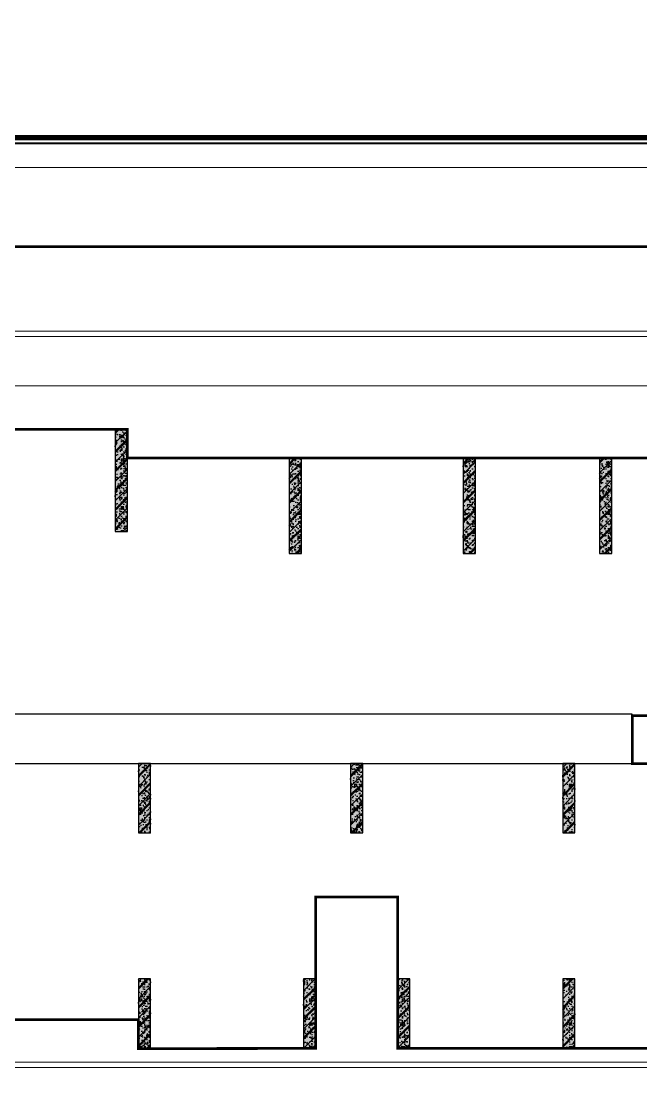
# Model space of a CAD drawing. Header units: millimetres. Extents: x 379264 to 1158416, y -283062 to 356890.
# Drawn here: x 934548 to 935002, y -25800 to -25022 of the extents above; entities that cross this region are included whole.
import ezdxf

# ---------------------------------------------------------------- set-up
doc = ezdxf.new("R2010")
doc.units = ezdxf.units.MM
for name, pattern in [('CENTER', [2, 1.25, -0.25, 0.25, -0.25]), ('keyplan TANG 1$0$Ranh dat$0$HTT Divide', [18, 10, -2, 1, -2, 1, -2]), ('keyplan TANG 1$0$Ranh dat$0$HTT Hidden 21', [3, 2, -1])]:
    doc.linetypes.add(name, pattern=pattern)
for name, color, linetype in [('12PM. GRID', 8, 'CENTER'), ('BLOCK C - CHI TIET THANG 7 - 15T$0$DnW', 20, 'Continuous'), ('keyplan TANG 1$0$MB_Cot tang 1$0$Concrete Hatch', 250, 'Continuous'), ('keyplan TANG 1$0$MB_Cot tang 1$0$Concrete Line', 250, 'Continuous'), ('keyplan TANG 1$0$MB_Cot tang 1$0$Concrete Solid', 250, 'Continuous'), ('keyplan TANG 1$0$mb_unitmix twa 1-20$0$Net thay Tran', 250, 'Continuous')]:
    doc.layers.add(name, color=color, linetype=linetype)
for name, color, linetype, lineweight in [('keyplan TANG 1$0$Hatch vat lieu', 250, 'Continuous', 5), ('keyplan TANG 1$0$Net cat Tuong', 250, 'Continuous', 40), ('keyplan TANG 1$0$Net Thay khac', 250, 'Continuous', 15), ('keyplan TANG 1$0$Net thay Tuong', 250, 'Continuous', 20), ('keyplan TANG 1$0$Ranh dat$0$CGXD', 250, 'keyplan TANG 1$0$Ranh dat$0$HTT Hidden 21', 40), ('keyplan TANG 1$0$Ranh dat$0$Ranh dat', 250, 'keyplan TANG 1$0$Ranh dat$0$HTT Divide', 40)]:
    doc.layers.add(name, color=color, linetype=linetype, lineweight=lineweight)

# ---------------------------------------------------------------- blocks, each defined once
blk = doc.blocks.new('*U1398')
at = {"layer": 'keyplan TANG 1$0$MB_Cot tang 1$0$Concrete Hatch'}
h = blk.add_hatch(dxfattribs=at)
h.set_pattern_fill('CONCRETE', color=256, scale=50, style=0, pattern_type=2)
h.set_pattern_definition([(45, (100, -3500), (-176.7766952966369, 176.7766952966369), []), (45, (100, -3450), (-353.5533905932737, 353.5533905932738), []), (49.99999999999999, (100, -3500), (358.6300913003767, -31.37606749129755), [37.5, -412.5]), (355, (100, -3500), (-69.3756668065, 376.0960668500059), [30, -330]), (100.4514, (129.88584, -3502.61467), (289.2546908570108, 344.7197710304768), [31.870095, -350.571056]), (46.18420000000001, (100, -3400), (533.6205243128222, -82.75950716450905), [56.25, -618.75]), (96.6356, (144.4683725, -3406.8966535), (467.3313527743517, 487.0589354502209), [47.805144, -525.8565]), (351.1842, (100, -3400), (467.3309725668136, 487.0593004626623), [45, -495]), (21, (150, -3425), (298.4535260592309, -201.3094453326694), [37.5, -412.5]), (326.0000000000001, (150, -3425), (121.6576659607909, 362.5750225234265), [30, -330]), (71.4514, (174.8711165, -3441.775803), (420.111314290745, 161.2652483549762), [31.870095, -350.571056]), (37.50000000000001, (100, -3500), (6.079927658645334, 166.4469269156558), [0, -326, 0, -335, 0, -331.25]), (7.499999999999999, (100, -3500), (131.5347687210743, 197.2058559411801), [0, -191, 0, -318.5, 0, -126.25]), (327.5, (-11.5, -3500), (266.9112180862045, -11.2774358671899), [0, -125, 0, -390, 0, -517.5]), (317.5, (-61.5, -3500), (291.5930846711931, 50.05249116615882), [0, -162.5, 0, -259, 0, -367.5]), (0, (275, -3325), (0, 875), [87.5, -787.5]), (0, (537.5, -3150), (0, 875), [87.5, -787.5]), (0, (362.5, -2800), (0, 875), [87.5, -350, 87.5, -350]), (90, (275, -3325), (-875, 5.35782974626967e-14), [87.5, -787.5]), (90, (362.5, -2800), (-875, 5.35782974626967e-14), [87.5, -787.5]), (90, (625, -3150), (-875, 5.35782974626967e-14), [87.5, -787.5]), (90, (800, -2887.5), (-875, 5.35782974626967e-14), [87.5, -787.5]), (135, (362.5, -3325), (-875.016357447105, 8.881784197001252e-14), [123.76, -1113.7]), (135, (450, -2800), (-875.016357447105, 8.881784197001252e-14), [123.76, -1113.7]), (45, (537.5, -3150), (8.881784197001252e-14, 875.016357447105), [123.76, -247.485, 123.76, -742.455]), (0, (-75, -3500), (87.5, 87.5), [-175, 0])])
h.paths.add_polyline_path([(-150, 150), (-150, -3600), (300, -3600), (300, 150)])
at = {"layer": 'keyplan TANG 1$0$MB_Cot tang 1$0$Concrete Solid'}
blk.add_hatch(color=256, dxfattribs=at).paths.add_polyline_path([(-150, 150), (-150, -3600), (300, -3600), (300, 150)])
at = {"layer": 'keyplan TANG 1$0$MB_Cot tang 1$0$Concrete Line'}
blk.add_lwpolyline([(-150, 150), (-150, -3600), (300, -3600), (300, 150)], close=True, dxfattribs=at)
blk = doc.blocks.new('*U1404')
at = {"layer": 'keyplan TANG 1$0$MB_Cot tang 1$0$Concrete Hatch'}
h = blk.add_hatch(dxfattribs=at)
h.set_pattern_fill('CONCRETE', color=256, scale=50, style=0, pattern_type=2)
h.set_pattern_definition([(45, (100, -3250), (-176.7766952966369, 176.7766952966369), []), (45, (100, -3200), (-353.5533905932737, 353.5533905932738), []), (49.99999999999999, (100, -3250), (358.6300913003767, -31.37606749129755), [37.5, -412.5]), (355, (100, -3250), (-69.3756668065, 376.0960668500059), [30, -330]), (100.4514, (129.88584, -3252.614669999999), (289.2546908570108, 344.7197710304768), [31.870095, -350.571056]), (46.18420000000001, (100, -3150), (533.6205243128222, -82.75950716450905), [56.25, -618.75]), (96.6356, (144.4683725, -3156.8966535), (467.3313527743517, 487.0589354502209), [47.805144, -525.8565]), (351.1842, (100, -3150), (467.3309725668136, 487.0593004626623), [45, -495]), (21, (150, -3175), (298.4535260592309, -201.3094453326694), [37.5, -412.5]), (326.0000000000001, (150, -3175), (121.6576659607909, 362.5750225234265), [30, -330]), (71.4514, (174.8711165, -3191.775803), (420.111314290745, 161.2652483549762), [31.870095, -350.571056]), (37.50000000000001, (100, -3250), (6.079927658645334, 166.4469269156558), [0, -326, 0, -335, 0, -331.25]), (7.499999999999999, (100, -3250), (131.5347687210743, 197.2058559411801), [0, -191, 0, -318.5, 0, -126.25]), (327.5, (-11.5, -3250), (266.9112180862045, -11.2774358671899), [0, -125, 0, -390, 0, -517.5]), (317.5, (-61.5, -3250), (291.5930846711931, 50.05249116615882), [0, -162.5, 0, -259, 0, -367.5]), (0, (275, -3075), (0, 875), [87.5, -787.5]), (0, (537.5, -2900), (0, 875), [87.5, -787.5]), (0, (362.5, -2550), (0, 875), [87.5, -350, 87.5, -350]), (90, (275, -3075), (-875, 5.35782974626967e-14), [87.5, -787.5]), (90, (362.5, -2550), (-875, 5.35782974626967e-14), [87.5, -787.5]), (90, (625, -2900), (-875, 5.35782974626967e-14), [87.5, -787.5]), (90, (800, -2637.5), (-875, 5.35782974626967e-14), [87.5, -787.5]), (135, (362.5, -3075), (-875.016357447105, 8.881784197001252e-14), [123.76, -1113.7]), (135, (450, -2550), (-875.016357447105, 8.881784197001252e-14), [123.76, -1113.7]), (45, (537.5, -2900), (8.881784197001252e-14, 875.016357447105), [123.76, -247.485, 123.76, -742.455]), (0, (-75, -3250), (87.5, 87.5), [-175, 0])])
h.paths.add_polyline_path([(-150, 150), (-150, -3350), (300, -3350), (300, 150)])
at = {"layer": 'keyplan TANG 1$0$MB_Cot tang 1$0$Concrete Solid'}
blk.add_hatch(color=256, dxfattribs=at).paths.add_polyline_path([(-150, 150), (-150, -3350), (300, -3350), (300, 150)])
at = {"layer": 'keyplan TANG 1$0$MB_Cot tang 1$0$Concrete Line'}
blk.add_lwpolyline([(-150, 150), (-150, -3350), (300, -3350), (300, 150)], close=True, dxfattribs=at)
blk = doc.blocks.new('*U1378')
at = {"layer": 'keyplan TANG 1$0$MB_Cot tang 1$0$Concrete Hatch'}
h = blk.add_hatch(dxfattribs=at)
h.set_pattern_fill('CONCRETE', color=256, scale=50, style=0, pattern_type=2)
h.set_pattern_definition([(45, (-100, -2300), (-176.7766952966369, 176.7766952966369), []), (45, (-100, -2250), (-353.5533905932737, 353.5533905932738), []), (49.99999999999999, (-100, -2300), (358.6300913003767, -31.37606749129755), [37.5, -412.5]), (355, (-100, -2300), (-69.3756668065, 376.0960668500059), [30, -330]), (100.4514, (-70.11416, -2302.614669999999), (289.2546908570108, 344.7197710304768), [31.870095, -350.571056]), (46.18420000000001, (-100, -2200), (533.6205243128222, -82.75950716450905), [56.25, -618.75]), (96.6356, (-55.53162750000001, -2206.8966535), (467.3313527743517, 487.0589354502209), [47.805144, -525.8565]), (351.1842, (-100, -2200), (467.3309725668136, 487.0593004626623), [45, -495]), (21, (-50, -2225), (298.4535260592309, -201.3094453326694), [37.5, -412.5]), (326.0000000000001, (-50, -2225), (121.6576659607909, 362.5750225234265), [30, -330]), (71.4514, (-25.1288835, -2241.775803), (420.111314290745, 161.2652483549762), [31.870095, -350.571056]), (37.50000000000001, (-100, -2300), (6.079927658645334, 166.4469269156558), [0, -326, 0, -335, 0, -331.25]), (7.499999999999999, (-100, -2300), (131.5347687210743, 197.2058559411801), [0, -191, 0, -318.5, 0, -126.25]), (327.5, (-211.5, -2300), (266.9112180862045, -11.2774358671899), [0, -125, 0, -390, 0, -517.5]), (317.5, (-261.5, -2300), (291.5930846711931, 50.05249116615882), [0, -162.5, 0, -259, 0, -367.5]), (0, (75, -2125), (0, 875), [87.5, -787.5]), (0, (337.5, -1950), (0, 875), [87.5, -787.5]), (0, (162.5, -1600), (0, 875), [87.5, -350, 87.5, -350]), (90, (75, -2125), (-875, 5.35782974626967e-14), [87.5, -787.5]), (90, (162.5, -1600), (-875, 5.35782974626967e-14), [87.5, -787.5]), (90, (425, -1950), (-875, 5.35782974626967e-14), [87.5, -787.5]), (90, (600, -1687.5), (-875, 5.35782974626967e-14), [87.5, -787.5]), (135, (162.5, -2125), (-875.016357447105, 8.881784197001252e-14), [123.76, -1113.7]), (135, (250, -1600), (-875.016357447105, 8.881784197001252e-14), [123.76, -1113.7]), (45, (337.5, -1950), (8.881784197001252e-14, 875.016357447105), [123.76, -247.485, 123.76, -742.455]), (0, (-275, -2300), (87.5, 87.5), [-175, 0])])
h.paths.add_polyline_path([(-250, 150), (-250, -2400), (200, -2400), (200, 150)])
at = {"layer": 'keyplan TANG 1$0$MB_Cot tang 1$0$Concrete Solid'}
blk.add_hatch(color=256, dxfattribs=at).paths.add_polyline_path([(-250, 150), (-250, -2400), (200, -2400), (200, 150)])
at = {"layer": 'keyplan TANG 1$0$MB_Cot tang 1$0$Concrete Line'}
blk.add_lwpolyline([(-250, 150), (-250, -2400), (200, -2400), (200, 150)], close=True, dxfattribs=at)
blk = doc.blocks.new('*U1380')
at = {"layer": 'keyplan TANG 1$0$MB_Cot tang 1$0$Concrete Hatch'}
h = blk.add_hatch(dxfattribs=at)
h.set_pattern_fill('CONCRETE', color=256, scale=50, style=0, pattern_type=2)
h.set_pattern_definition([(45, (0, -2300), (-176.7766952966369, 176.7766952966369), []), (45, (0, -2250), (-353.5533905932737, 353.5533905932738), []), (49.99999999999999, (0, -2300), (358.6300913003767, -31.37606749129755), [37.5, -412.5]), (355, (0, -2300), (-69.3756668065, 376.0960668500059), [30, -330]), (100.4514, (29.88584, -2302.614669999999), (289.2546908570108, 344.7197710304768), [31.870095, -350.571056]), (46.18420000000001, (0, -2200), (533.6205243128222, -82.75950716450905), [56.25, -618.75]), (96.6356, (44.46837249999999, -2206.8966535), (467.3313527743517, 487.0589354502209), [47.805144, -525.8565]), (351.1842, (0, -2200), (467.3309725668136, 487.0593004626623), [45, -495]), (21, (50, -2225), (298.4535260592309, -201.3094453326694), [37.5, -412.5]), (326.0000000000001, (50, -2225), (121.6576659607909, 362.5750225234265), [30, -330]), (71.4514, (74.8711165, -2241.775803), (420.111314290745, 161.2652483549762), [31.870095, -350.571056]), (37.50000000000001, (0, -2300), (6.079927658645334, 166.4469269156558), [0, -326, 0, -335, 0, -331.25]), (7.499999999999999, (0, -2300), (131.5347687210743, 197.2058559411801), [0, -191, 0, -318.5, 0, -126.25]), (327.5, (-111.5, -2300), (266.9112180862045, -11.2774358671899), [0, -125, 0, -390, 0, -517.5]), (317.5, (-161.5, -2300), (291.5930846711931, 50.05249116615882), [0, -162.5, 0, -259, 0, -367.5]), (0, (175, -2125), (0, 875), [87.5, -787.5]), (0, (437.5, -1950), (0, 875), [87.5, -787.5]), (0, (262.5, -1600), (0, 875), [87.5, -350, 87.5, -350]), (90, (175, -2125), (-875, 5.35782974626967e-14), [87.5, -787.5]), (90, (262.5, -1600), (-875, 5.35782974626967e-14), [87.5, -787.5]), (90, (525, -1950), (-875, 5.35782974626967e-14), [87.5, -787.5]), (90, (700, -1687.5), (-875, 5.35782974626967e-14), [87.5, -787.5]), (135, (262.5, -2125), (-875.016357447105, 8.881784197001252e-14), [123.76, -1113.7]), (135, (350, -1600), (-875.016357447105, 8.881784197001252e-14), [123.76, -1113.7]), (45, (437.5, -1950), (8.881784197001252e-14, 875.016357447105), [123.76, -247.485, 123.76, -742.455]), (0, (-175, -2300), (87.5, 87.5), [-175, 0])])
h.paths.add_polyline_path([(-200, 150), (-200, -2400), (250, -2400), (250, 150)])
at = {"layer": 'keyplan TANG 1$0$MB_Cot tang 1$0$Concrete Solid'}
blk.add_hatch(color=256, dxfattribs=at).paths.add_polyline_path([(-200, 150), (-200, -2400), (250, -2400), (250, 150)])
at = {"layer": 'keyplan TANG 1$0$MB_Cot tang 1$0$Concrete Line'}
blk.add_lwpolyline([(-200, 150), (-200, -2400), (250, -2400), (250, 150)], close=True, dxfattribs=at)
blk = doc.blocks.new('keyplan TANG 1')
at = {"color": 7, "const_width": 100}
for points in [[(-1.546140993013978e-11, 117100.0000055773), (-1.546140993013978e-11, 131300.0000067214), (4750.00000000003, 131300.0000067214), (4750.00000000003, 129900.0000055773), (5550.000000476677, 129900.0000055773), (5550.000000800704, 132900.0000054705), (0, 132900.0000060702), (1.818989403545856e-12, 139400.0000055773), (1048.454607184307, 139400.0000051688), (1048.454607184307, 145450.0000054775), (1.818989403545856e-12, 145450.0000054775), (5.238689482212067e-10, 152850.0000055773), (10451.54538405166, 152850), (10451.54538405166, 148053.9493002184), (12251.54538405216, 148053.9493002184), (12251.54538405216, 153300.0000023323), (18750.00000000052, 153300.0000023322), (18750.00000000055, 147750.0000015316), (21750, 147750.0000015316), (21750, 153300.0000052502), (28250.00000010683, 153300.0000052502), (28250.00000210659, 152250.0000053497), (53250, 152249.9999999999)], [(51849.22730582915, 142850.0000023286), (46749.99999999988, 142800.0000000003), (46750.0000317989, 141044.2857124685), (51850, 141049.9999999999)], [(51848.45461165832, 130599.9999999999), (38149.99999999999, 130599.9999999999), (38149.99999999996, 136150.0000031281), (35150.00000010683, 136150.0000018544), (35150.00000010683, 130600.0000018544), (28650, 130599.9999999999), (28649.99999970043, 131649.9999994063), (23846.90922331624, 131649.9999994063), (23850.00000000003, 140850.0000036549), (22550.00000000003, 140829.5533258049), (22550.00000000003, 132250.0000023285), (22696.90922331624, 132250.0000055772), (22700.00000000001, 125550.0000054775)]]:
    blk.add_lwpolyline(points, dxfattribs=at)
at = {"layer": 'keyplan TANG 1$0$Hatch vat lieu'}
blk.add_lwpolyline([(57150, 145400.0000146566), (57150, 133099.9999999998, -0.414213562373095), (54150, 130099.9999999998), (23846.90922331635, 130099.9999999998)], format="xyb", dxfattribs=at)
at = {"layer": 'keyplan TANG 1$0$mb_unitmix twa 1-20$0$Net thay Tran'}
blk.add_lwpolyline([(10450.0000065181, 147850.0000020646), (10449.99999999991, 95349.99999896024), (12249.99999342476, 95349.99999896024), (12249.99999342476, 141249.9999910947), (12450, 141249.9999910947), (12450, 141050), (46748.45462060507, 141049.9999999999), (46748.45462060507, 142849.9999999999), (12450, 142849.9999826836), (12450, 142649.9999826836), (12250, 142649.9999826836), (12250.00000651844, 147850.0000020646)], close=True, dxfattribs=at)
at = {"layer": 'keyplan TANG 1$0$Net cat Tuong'}
for p, q in [((-12366.92764274753, 83068.50567815138), (-12354.3062627773, 163998.168266699)), ((-12354.3062627773, 163998.168266699), (107549.0375790985, 163991.8171732624)), ((-12166.927645179725, 83068.4744871655), (-12154.33745298329, 163798.15767438195)), ((-12154.33745298329, 163798.15767438195), (107549.0269854099, 163791.81717354295)), ((107549.0269854099, 163791.81717354295), (107549.0322822542, 163891.81717340267)), ((107549.0375790985, 163991.8171732624), (107549.0322822542, 163891.81717340267)), ((-12366.92764274753, 83068.50567815138), (-12266.927643963627, 83068.49008265845)), ((-12166.927645179725, 83068.4744871655), (-12266.927643963627, 83068.49008265845))]:
    blk.add_line(p, q, dxfattribs=at)
at = {"layer": 'keyplan TANG 1$0$Net Thay khac'}
for points in [[(109548.9673141796, 168266.7429933658), (109549.0297976351, 165700.0127572885, -0.4142148965823947), (106749.0297976642, 162900.0000025232), (-4407.042123987427, 162900.0000025232)], [(62750.00000001115, 146099.9999999999), (62750.00000001115, 153400.0000025127, 0.4142135623737831), (59250.00000002266, 156900.0000025094), (1301.665388513698, 156900.0000025232, 0.414213562373095), (-5198.3346114863, 150400.0000025232), (-5198.334611486411, 82749.99999999988, 0.414213562373095), (-2198.334611486411, 79749.9999999999), (31332.59717774558, 79749.9999999999)], [(76849.99999999699, 145899.9999999999), (62549.9999999936, 145899.9999999999), (62550.00000001115, 153400.0000025131, 0.4142135623737835), (59250.00000002266, 156700.0000025094), (1301.665388513647, 156700.0000025232, 0.4142135623730949), (-4998.334611486301, 150400.0000025232), (-4998.334611486411, 82749.99999999988, 0.4142135623730965), (-2198.334611486411, 79949.99999999988), (31332.59717774558, 79949.9999999999)], [(57350, 145400.0000146566), (57350, 132899.9999999998, -0.414213562373095), (54350, 129899.9999999998), (23846.90922331635, 129899.9999999998)]]:
    blk.add_lwpolyline(points, format="xyb", dxfattribs=at)
at = {"layer": 'keyplan TANG 1$0$Net thay Tuong'}
blk.add_lwpolyline([(57349.99999999994, 145399.9999999999), (56150, 145399.9999999999), (56150, 154900.0000025529), (-869.9074867109593, 154900.0000025523)], dxfattribs=at)
at = {"layer": 'keyplan TANG 1$0$Ranh dat$0$CGXD', "ltscale": 0.1, "const_width": 99.99999999999987}
blk.add_lwpolyline([(-120672.6085753441, -1999.999999165535), (101549.9999992847, -1999.999999403954), (101552.6037964821, 159996.8385541439), (-8354.52076458931, 159998.1233597398), (-8358.646733760834, 83058.68978583813)], dxfattribs=at)
at = {"layer": 'keyplan TANG 1$0$Ranh dat$0$Ranh dat', "ltscale": 0.1, "const_width": 199.9999999999999}
blk.add_lwpolyline([(107552.6680879593, 163996.7684141397), (107549.8392677307, -11999.99999952316), (-120672.6085753441, -11999.99999928474), (-121036.9114780426, 70001.20354908705), (-12359.34739804268, 69993.09698444605), (-12354.30626320839, 163998.1701167822), (107552.6680879593, 163996.7684141397)], close=True, dxfattribs=at)
at = {"layer": 'keyplan TANG 1$0$MB_Cot tang 1$0$Concrete Line'}
for name, p in [('*U1398', (27950, 153150.0000052502)), ('*U1404', (34322.99999999977, 152099.9999999998)), ('*U1404', (40700, 152100.0000052502)), ('*U1404', (45700, 152100.0000052502)), ('*U1378', (28900, 140900.0000023287)), ('*U1378', (36675, 140900.0000023287)), ('*U1378', (44450, 140900.0000023288)), ('*U1378', (28900, 132999.9999999999)), ('*U1380', (34900, 133000.0000023287)), ('*U1378', (38400, 132999.9999999999)), ('*U1378', (44450, 132999.999999999))]:
    blk.add_blockref(name, p, dxfattribs=at)
blk = doc.blocks.new('A$C0F1F2E69')
at = {"layer": 'BLOCK C - CHI TIET THANG 7 - 15T$0$DnW', "xscale": 0.02, "yscale": 0.02, "zscale": 0.02}
blk.add_blockref('keyplan TANG 1', (1907.087069346104, -92.84652750456007), dxfattribs=at)

msp = doc.modelspace()

# ---------------------------------------------------------------- block references
at = {"layer": '12PM. GRID'}
msp.add_blockref('A$C0F1F2E69', (932153.3460604745, -28294.96007476898), dxfattribs=at)

doc.saveas('drawing.dxf')
